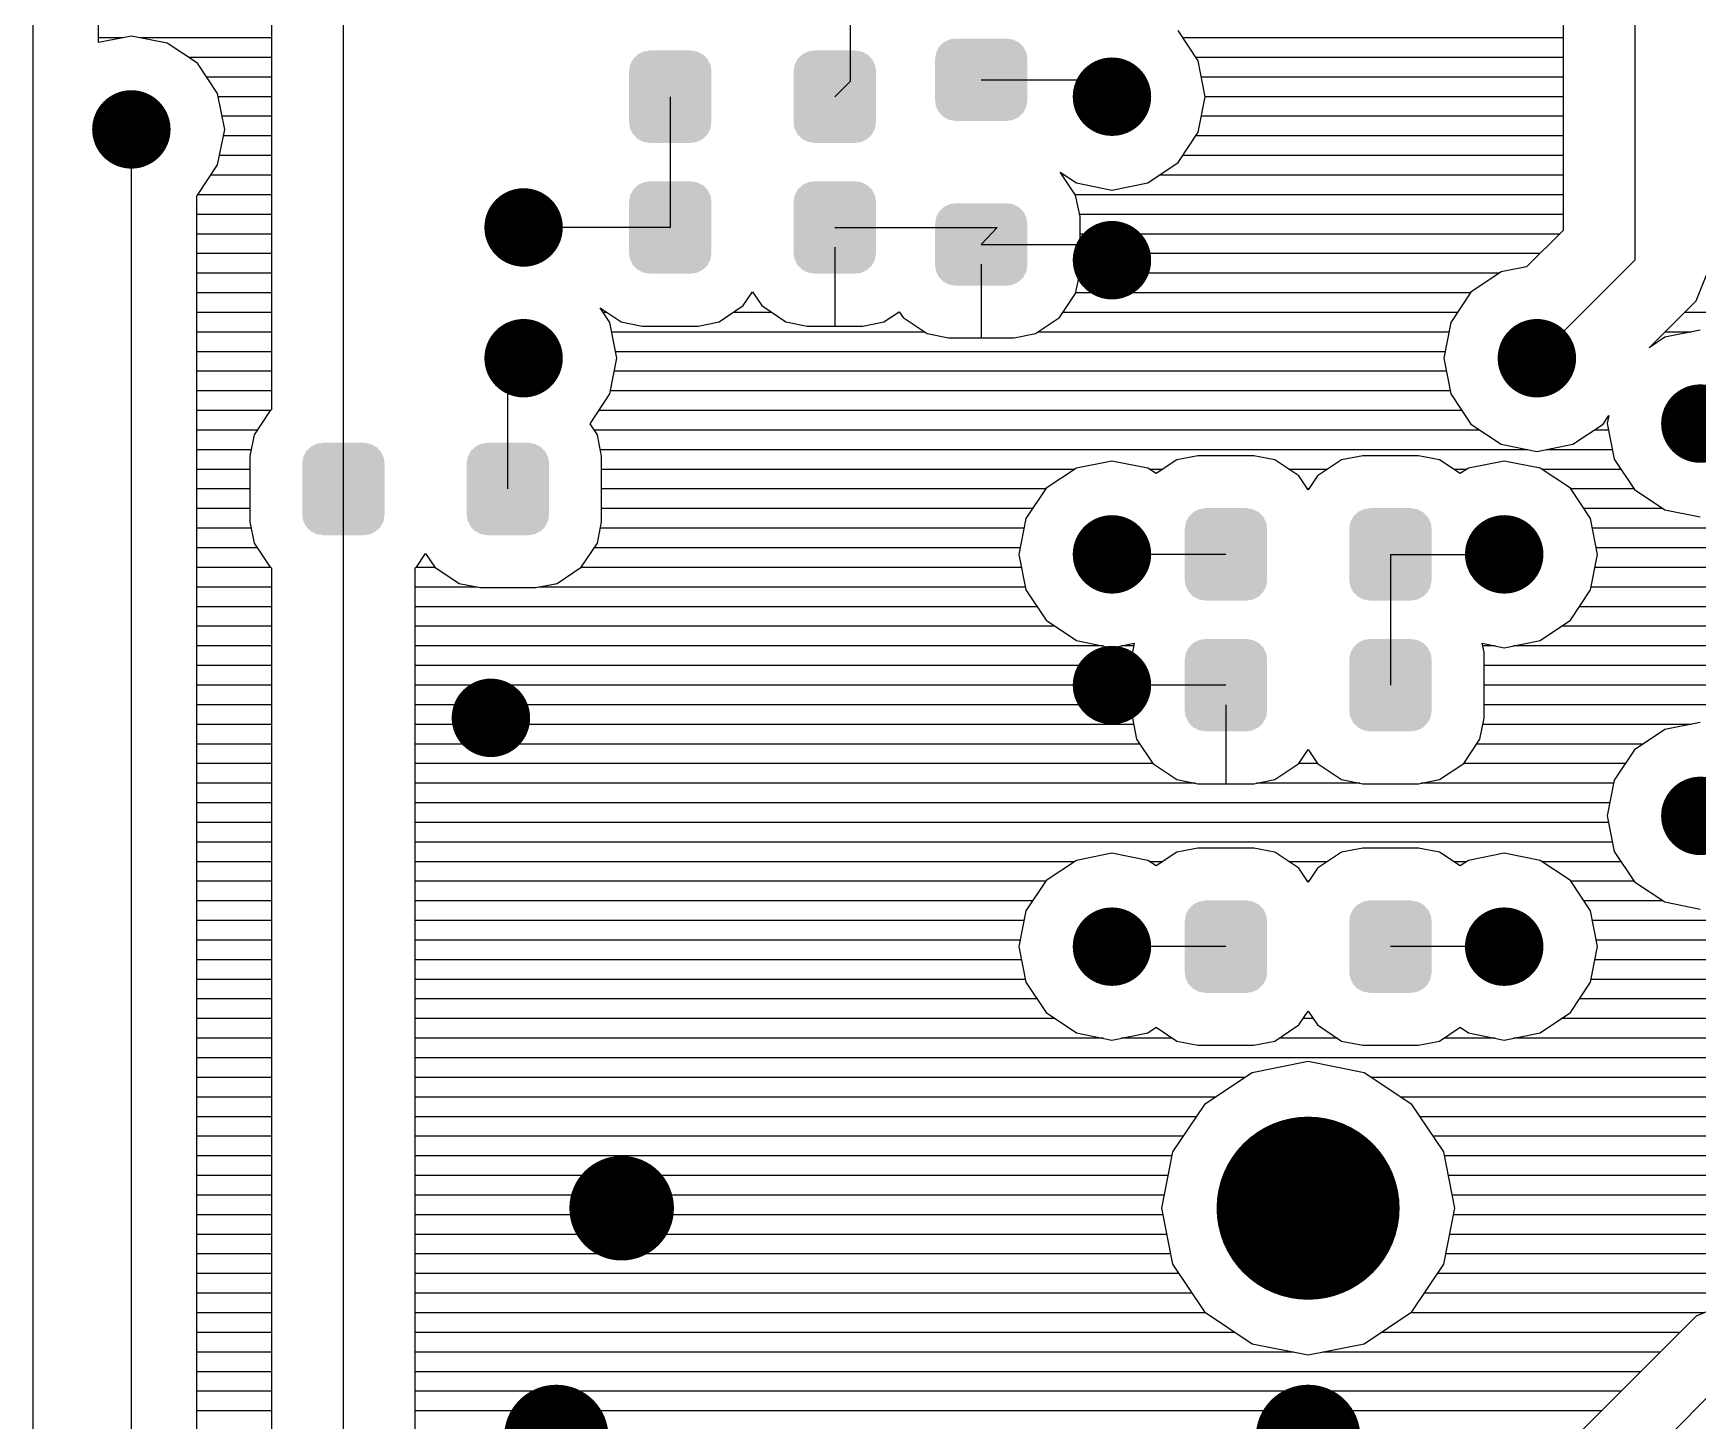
# Model space of a CAD drawing. Extents: x 295 to 953, y 10 to 290.
# Drawn here: x 753.99 to 789.56, y 191.31 to 220.95 of the extents above; entities that cross this region are included whole.
import ezdxf

# ---------------------------------------------------------------- set-up
doc = ezdxf.new("R2010")
doc.units = 0
doc.header["$LTSCALE"] = 5
doc.header["$MEASUREMENT"] = 0
doc.layers.get('0').update_dxf_attribs({"linetype": 'CONTINUOUS', "lineweight": 25})
doc.layers.add('DV-DPO-A6_BOT', color=7, linetype='CONTINUOUS')

msp = doc.modelspace()

# ---------------------------------------------------------------- linework, layer by layer
for points, const_width in [([(777.458, 219.597, -1), (776.62, 219.597, -1)], 0.838), ([(756.503, 218.898, -1), (755.665, 218.898, -1)], 0.838), ([(764.885, 216.803, -1), (764.047, 216.803, -1)], 0.838), ([(777.458, 216.104, -1), (776.62, 216.104, -1)], 0.838), ([(764.885, 214.009, -1), (764.047, 214.009, -1)], 0.838), ([(786.538, 214.009, -1), (785.7, 214.009, -1)], 0.838), ([(790.031, 212.612, -1), (789.193, 212.612, -1)], 0.838), ([(777.458, 209.818, -1), (776.62, 209.818, -1)], 0.838), ([(785.84, 209.818, -1), (785.002, 209.818, -1)], 0.838), ([(777.458, 207.024, -1), (776.62, 207.024, -1)], 0.838), ([(764.186, 206.325, -1), (763.348, 206.325, -1)], 0.838), ([(790.031, 204.23, -1), (789.193, 204.23, -1)], 0.838), ([(777.458, 201.436, -1), (776.62, 201.436, -1)], 0.838), ([(785.84, 201.436, -1), (785.002, 201.436, -1)], 0.838), ([(782.208, 195.848, -1), (780.252, 195.848, -1)], 1.956), ([(767.12, 195.848, -1), (766.003, 195.848, -1)], 1.118), ([(765.723, 190.958, -1), (764.606, 190.958, -1)], 1.118), ([(781.789, 190.958, -1), (780.671, 190.958, -1)], 1.118)]:
    msp.add_lwpolyline(points, format="xyb", close=True, dxfattribs=dict(const_width=const_width))
for points in [[(768.286, 220.504), (768.18, 220.56), (766.91, 220.504), (767.027, 220.56)], [(768.18, 220.56), (768.151, 220.564), (767.027, 220.56), (767.036, 220.564)], [(768.151, 220.564), (768.042, 220.582), (767.036, 220.564), (767.159, 220.582)], [(768.042, 220.582), (768.042, 220.586), (767.159, 220.582), (767.159, 220.586)], [(771.801, 220.504), (771.695, 220.56), (770.425, 220.504), (770.541, 220.56)], [(771.695, 220.56), (771.666, 220.564), (770.541, 220.56), (770.551, 220.564)], [(771.666, 220.564), (771.557, 220.582), (770.551, 220.564), (770.674, 220.582)], [(771.557, 220.582), (771.557, 220.586), (770.674, 220.582), (770.674, 220.586)], [(775.231, 220.401), (775.213, 220.525), (773.259, 220.401), (773.279, 220.525)], [(775.213, 220.525), (775.207, 220.539), (773.279, 220.525), (773.281, 220.539)], [(775.207, 220.539), (775.153, 220.651), (773.281, 220.539), (773.339, 220.651)], [(775.153, 220.651), (775.142, 220.663), (773.339, 220.651), (773.345, 220.663)], [(775.142, 220.663), (775.056, 220.752), (773.345, 220.663), (773.436, 220.752)], [(775.056, 220.752), (775.04, 220.76), (773.436, 220.752), (773.445, 220.76)], [(775.04, 220.76), (774.933, 220.817), (773.445, 220.76), (773.562, 220.817)], [(774.933, 220.817), (774.906, 220.821), (773.562, 220.817), (773.571, 220.821)], [(774.906, 220.821), (774.795, 220.84), (773.571, 220.821), (773.694, 220.84)], [(768.481, 220.147), (768.462, 220.27), (766.721, 220.147), (766.741, 220.27)], [(768.462, 220.27), (768.455, 220.285), (766.741, 220.27), (766.744, 220.285)], [(768.455, 220.285), (768.401, 220.395), (766.744, 220.285), (766.803, 220.395)], [(768.401, 220.395), (768.389, 220.408), (766.803, 220.395), (766.809, 220.408)], [(768.389, 220.408), (768.304, 220.495), (766.809, 220.408), (766.901, 220.495)], [(768.304, 220.495), (768.286, 220.504), (766.901, 220.495), (766.91, 220.504)], [(771.996, 220.147), (771.977, 220.27), (770.236, 220.147), (770.256, 220.27)], [(771.977, 220.27), (771.97, 220.285), (770.256, 220.27), (770.259, 220.285)], [(771.97, 220.285), (771.916, 220.395), (770.259, 220.285), (770.318, 220.395)], [(771.916, 220.395), (771.904, 220.408), (770.318, 220.395), (770.324, 220.408)], [(771.904, 220.408), (771.819, 220.495), (770.324, 220.408), (770.416, 220.495)], [(771.819, 220.495), (771.801, 220.504), (770.416, 220.495), (770.425, 220.504)], [(775.234, 219.518), (775.234, 220.401), (773.256, 219.518), (773.256, 220.401)], [(768.481, 220.144), (768.481, 220.147), (766.721, 220.144), (766.721, 220.147)], [(768.481, 219.049), (768.481, 220.144), (766.721, 219.049), (766.721, 220.144)], [(771.996, 220.144), (771.996, 220.147), (770.236, 220.144), (770.236, 220.147)], [(771.996, 219.049), (771.996, 220.144), (770.236, 219.049), (770.236, 220.144)], [(775.211, 219.395), (775.231, 219.518), (773.276, 219.395), (773.259, 219.518)], [(775.209, 219.381), (775.211, 219.395), (773.283, 219.381), (773.276, 219.395)], [(775.151, 219.269), (775.209, 219.381), (773.337, 219.269), (773.283, 219.381)], [(775.145, 219.257), (775.151, 219.269), (773.348, 219.257), (773.337, 219.269)], [(775.053, 219.168), (775.145, 219.257), (773.433, 219.168), (773.348, 219.257)], [(775.045, 219.159), (775.053, 219.168), (773.45, 219.159), (773.433, 219.168)], [(774.928, 219.103), (775.045, 219.159), (773.557, 219.103), (773.45, 219.159)], [(774.919, 219.098), (774.928, 219.103), (773.583, 219.098), (773.557, 219.103)], [(774.795, 219.08), (774.919, 219.098), (773.694, 219.08), (773.583, 219.098)], [(768.481, 219.046), (768.481, 219.049), (766.721, 219.046), (766.721, 219.049)], [(768.46, 218.923), (768.481, 219.046), (766.739, 218.923), (766.721, 219.046)], [(768.458, 218.909), (768.46, 218.923), (766.746, 218.909), (766.739, 218.923)], [(768.399, 218.798), (768.458, 218.909), (766.8, 218.798), (766.746, 218.909)], [(768.392, 218.785), (768.399, 218.798), (766.813, 218.785), (766.8, 218.798)], [(768.301, 218.698), (768.392, 218.785), (766.898, 218.698), (766.813, 218.785)], [(771.996, 219.046), (771.996, 219.049), (770.236, 219.046), (770.236, 219.049)], [(771.975, 218.923), (771.996, 219.046), (770.254, 218.923), (770.236, 219.046)], [(771.972, 218.909), (771.975, 218.923), (770.261, 218.909), (770.254, 218.923)], [(771.914, 218.798), (771.972, 218.909), (770.315, 218.798), (770.261, 218.909)], [(771.907, 218.785), (771.914, 218.798), (770.327, 218.785), (770.315, 218.798)], [(771.816, 218.698), (771.907, 218.785), (770.412, 218.698), (770.327, 218.785)], [(768.291, 218.689), (768.301, 218.698), (766.915, 218.689), (766.898, 218.698)], [(768.175, 218.633), (768.291, 218.689), (767.022, 218.633), (766.915, 218.689)], [(768.165, 218.629), (768.175, 218.633), (767.05, 218.629), (767.022, 218.633)], [(768.042, 218.611), (768.165, 218.629), (767.159, 218.611), (767.05, 218.629)], [(768.042, 218.608), (768.042, 218.611), (767.159, 218.608), (767.159, 218.611)], [(771.806, 218.689), (771.816, 218.698), (770.43, 218.689), (770.412, 218.698)], [(771.69, 218.633), (771.806, 218.689), (770.536, 218.633), (770.43, 218.689)], [(771.68, 218.629), (771.69, 218.633), (770.565, 218.629), (770.536, 218.633)], [(771.557, 218.611), (771.68, 218.629), (770.674, 218.611), (770.565, 218.629)], [(771.557, 218.608), (771.557, 218.611), (770.674, 218.608), (770.674, 218.611)], [(768.389, 217.614), (768.304, 217.701), (766.809, 217.614), (766.901, 217.701)], [(768.304, 217.701), (768.286, 217.71), (766.901, 217.701), (766.91, 217.71)], [(768.286, 217.71), (768.18, 217.766), (766.91, 217.71), (767.027, 217.766)], [(768.18, 217.766), (768.151, 217.77), (767.027, 217.766), (767.036, 217.77)], [(768.151, 217.77), (768.042, 217.788), (767.036, 217.77), (767.159, 217.788)], [(768.042, 217.788), (768.042, 217.792), (767.159, 217.788), (767.159, 217.792)], [(771.904, 217.614), (771.819, 217.701), (770.324, 217.614), (770.416, 217.701)], [(771.819, 217.701), (771.801, 217.71), (770.416, 217.701), (770.425, 217.71)], [(771.801, 217.71), (771.695, 217.766), (770.425, 217.71), (770.541, 217.766)], [(771.695, 217.766), (771.666, 217.77), (770.541, 217.766), (770.551, 217.77)], [(771.666, 217.77), (771.557, 217.788), (770.551, 217.77), (770.674, 217.788)], [(771.557, 217.788), (771.557, 217.792), (770.674, 217.788), (770.674, 217.792)], [(768.481, 217.353), (768.462, 217.476), (766.721, 217.353), (766.741, 217.476)], [(768.481, 217.35), (768.481, 217.353), (766.721, 217.35), (766.721, 217.353)], [(768.481, 216.255), (768.481, 217.35), (766.721, 216.255), (766.721, 217.35)], [(768.462, 217.476), (768.455, 217.491), (766.741, 217.476), (766.744, 217.491)], [(768.455, 217.491), (768.401, 217.601), (766.744, 217.491), (766.803, 217.601)], [(768.401, 217.601), (768.389, 217.614), (766.803, 217.601), (766.809, 217.614)], [(771.996, 217.353), (771.977, 217.476), (770.236, 217.353), (770.256, 217.476)], [(771.996, 217.35), (771.996, 217.353), (770.236, 217.35), (770.236, 217.353)], [(771.996, 216.255), (771.996, 217.35), (770.236, 216.255), (770.236, 217.35)], [(771.977, 217.476), (771.97, 217.491), (770.256, 217.476), (770.259, 217.491)], [(771.97, 217.491), (771.916, 217.601), (770.259, 217.491), (770.318, 217.601)], [(771.916, 217.601), (771.904, 217.614), (770.318, 217.601), (770.324, 217.614)], [(774.906, 217.301), (774.795, 217.319), (773.571, 217.301), (773.694, 217.319)], [(775.231, 216.881), (775.213, 217.005), (773.259, 216.881), (773.279, 217.005)], [(775.213, 217.005), (775.207, 217.019), (773.279, 217.005), (773.281, 217.019)], [(775.207, 217.019), (775.153, 217.131), (773.281, 217.019), (773.339, 217.131)], [(775.153, 217.131), (775.142, 217.143), (773.339, 217.131), (773.345, 217.143)], [(775.142, 217.143), (775.056, 217.231), (773.345, 217.143), (773.436, 217.231)], [(775.056, 217.231), (775.04, 217.24), (773.436, 217.231), (773.445, 217.24)], [(775.04, 217.24), (774.933, 217.296), (773.445, 217.24), (773.562, 217.296)], [(774.933, 217.296), (774.906, 217.301), (773.562, 217.296), (773.571, 217.301)], [(775.234, 215.998), (775.234, 216.881), (773.256, 215.998), (773.256, 216.881)], [(768.481, 216.252), (768.481, 216.255), (766.721, 216.252), (766.721, 216.255)], [(768.46, 216.129), (768.481, 216.252), (766.739, 216.129), (766.721, 216.252)], [(771.996, 216.252), (771.996, 216.255), (770.236, 216.252), (770.236, 216.255)], [(771.975, 216.129), (771.996, 216.252), (770.254, 216.129), (770.236, 216.252)], [(768.458, 216.115), (768.46, 216.129), (766.746, 216.115), (766.739, 216.129)], [(768.399, 216.004), (768.458, 216.115), (766.8, 216.004), (766.746, 216.115)], [(768.392, 215.991), (768.399, 216.004), (766.813, 215.991), (766.8, 216.004)], [(768.301, 215.904), (768.392, 215.991), (766.898, 215.904), (766.813, 215.991)], [(768.291, 215.895), (768.301, 215.904), (766.915, 215.895), (766.898, 215.904)], [(771.972, 216.115), (771.975, 216.129), (770.261, 216.115), (770.254, 216.129)], [(771.914, 216.004), (771.972, 216.115), (770.315, 216.004), (770.261, 216.115)], [(771.907, 215.991), (771.914, 216.004), (770.327, 215.991), (770.315, 216.004)], [(771.816, 215.904), (771.907, 215.991), (770.412, 215.904), (770.327, 215.991)], [(771.806, 215.895), (771.816, 215.904), (770.43, 215.895), (770.412, 215.904)], [(775.211, 215.874), (775.231, 215.998), (773.276, 215.874), (773.259, 215.998)], [(768.175, 215.839), (768.291, 215.895), (767.022, 215.839), (766.915, 215.895)], [(768.165, 215.835), (768.175, 215.839), (767.05, 215.835), (767.022, 215.839)], [(768.042, 215.817), (768.165, 215.835), (767.159, 215.817), (767.05, 215.835)], [(768.042, 215.814), (768.042, 215.817), (767.159, 215.814), (767.159, 215.817)], [(771.69, 215.839), (771.806, 215.895), (770.536, 215.839), (770.43, 215.895)], [(771.68, 215.835), (771.69, 215.839), (770.565, 215.835), (770.536, 215.839)], [(771.557, 215.817), (771.68, 215.835), (770.674, 215.817), (770.565, 215.835)], [(771.557, 215.814), (771.557, 215.817), (770.674, 215.814), (770.674, 215.817)], [(775.209, 215.86), (775.211, 215.874), (773.283, 215.86), (773.276, 215.874)], [(775.151, 215.748), (775.209, 215.86), (773.337, 215.748), (773.283, 215.86)], [(775.145, 215.736), (775.151, 215.748), (773.348, 215.736), (773.337, 215.748)], [(775.053, 215.648), (775.145, 215.736), (773.433, 215.648), (773.348, 215.736)], [(775.045, 215.639), (775.053, 215.648), (773.45, 215.639), (773.433, 215.648)], [(774.928, 215.582), (775.045, 215.639), (773.557, 215.582), (773.45, 215.639)], [(774.919, 215.578), (774.928, 215.582), (773.583, 215.578), (773.557, 215.582)], [(774.795, 215.559), (774.919, 215.578), (773.694, 215.559), (773.583, 215.578)], [(761.47, 211.903), (761.416, 212.013), (759.759, 211.903), (759.818, 212.013)], [(761.416, 212.013), (761.404, 212.026), (759.818, 212.013), (759.824, 212.026)], [(761.404, 212.026), (761.319, 212.113), (759.824, 212.026), (759.916, 212.113)], [(761.319, 212.113), (761.301, 212.122), (759.916, 212.113), (759.925, 212.122)], [(761.301, 212.122), (761.195, 212.178), (759.925, 212.122), (760.042, 212.178)], [(761.195, 212.178), (761.166, 212.182), (760.042, 212.178), (760.051, 212.182)], [(761.166, 212.182), (761.057, 212.2), (760.051, 212.182), (760.174, 212.2)], [(761.057, 212.2), (761.057, 212.204), (760.174, 212.2), (760.174, 212.204)], [(764.985, 211.903), (764.931, 212.013), (763.274, 211.903), (763.333, 212.013)], [(764.931, 212.013), (764.919, 212.026), (763.333, 212.013), (763.339, 212.026)], [(764.919, 212.026), (764.834, 212.113), (763.339, 212.026), (763.431, 212.113)], [(764.834, 212.113), (764.816, 212.122), (763.431, 212.113), (763.44, 212.122)], [(764.816, 212.122), (764.71, 212.178), (763.44, 212.122), (763.556, 212.178)], [(764.71, 212.178), (764.681, 212.182), (763.556, 212.178), (763.566, 212.182)], [(764.681, 212.182), (764.572, 212.2), (763.566, 212.182), (763.689, 212.2)], [(764.572, 212.2), (764.572, 212.204), (763.689, 212.2), (763.689, 212.204)], [(761.496, 211.765), (761.477, 211.888), (759.736, 211.765), (759.756, 211.888)], [(761.496, 211.762), (761.496, 211.765), (759.736, 211.762), (759.736, 211.765)], [(761.496, 210.667), (761.496, 211.762), (759.736, 210.667), (759.736, 211.762)], [(761.477, 211.888), (761.47, 211.903), (759.756, 211.888), (759.759, 211.903)], [(765.011, 211.765), (764.992, 211.888), (763.251, 211.765), (763.271, 211.888)], [(765.011, 211.762), (765.011, 211.765), (763.251, 211.762), (763.251, 211.765)], [(765.011, 210.667), (765.011, 211.762), (763.251, 210.667), (763.251, 211.762)], [(764.992, 211.888), (764.985, 211.903), (763.271, 211.888), (763.274, 211.903)], [(761.496, 210.664), (761.496, 210.667), (759.736, 210.664), (759.736, 210.667)], [(761.475, 210.541), (761.496, 210.664), (759.754, 210.541), (759.736, 210.664)], [(765.011, 210.664), (765.011, 210.667), (763.251, 210.664), (763.251, 210.667)], [(764.99, 210.541), (765.011, 210.664), (763.269, 210.541), (763.251, 210.664)], [(780.33, 210.506), (780.276, 210.616), (778.619, 210.506), (778.677, 210.616)], [(780.276, 210.616), (780.264, 210.629), (778.677, 210.616), (778.684, 210.629)], [(780.264, 210.629), (780.178, 210.716), (778.684, 210.629), (778.775, 210.716)], [(780.178, 210.716), (780.161, 210.725), (778.775, 210.716), (778.785, 210.725)], [(780.161, 210.725), (780.055, 210.781), (778.785, 210.725), (778.901, 210.781)], [(780.055, 210.781), (780.026, 210.785), (778.901, 210.781), (778.911, 210.785)], [(780.026, 210.785), (779.917, 210.803), (778.911, 210.785), (779.034, 210.803)], [(779.917, 210.803), (779.917, 210.807), (779.034, 210.803), (779.034, 210.807)], [(783.844, 210.506), (783.791, 210.616), (782.133, 210.506), (782.192, 210.616)], [(783.791, 210.616), (783.778, 210.629), (782.192, 210.616), (782.199, 210.629)], [(783.778, 210.629), (783.693, 210.716), (782.199, 210.629), (782.29, 210.716)], [(783.693, 210.716), (783.676, 210.725), (782.29, 210.716), (782.3, 210.725)], [(783.676, 210.725), (783.569, 210.781), (782.3, 210.725), (782.416, 210.781)], [(783.569, 210.781), (783.541, 210.785), (782.416, 210.781), (782.426, 210.785)], [(783.541, 210.785), (783.432, 210.803), (782.426, 210.785), (782.549, 210.803)], [(783.432, 210.803), (783.432, 210.807), (782.549, 210.803), (782.549, 210.807)], [(761.473, 210.527), (761.475, 210.541), (759.761, 210.527), (759.754, 210.541)], [(761.414, 210.416), (761.473, 210.527), (759.815, 210.416), (759.761, 210.527)], [(761.407, 210.403), (761.414, 210.416), (759.828, 210.403), (759.815, 210.416)], [(761.316, 210.316), (761.407, 210.403), (759.913, 210.316), (759.828, 210.403)], [(761.306, 210.307), (761.316, 210.316), (759.93, 210.307), (759.913, 210.316)], [(761.19, 210.251), (761.306, 210.307), (760.037, 210.251), (759.93, 210.307)], [(761.18, 210.247), (761.19, 210.251), (760.065, 210.247), (760.037, 210.251)], [(761.057, 210.229), (761.18, 210.247), (760.174, 210.229), (760.065, 210.247)], [(761.057, 210.226), (761.057, 210.229), (760.174, 210.226), (760.174, 210.229)], [(764.987, 210.527), (764.99, 210.541), (763.276, 210.527), (763.269, 210.541)], [(764.929, 210.416), (764.987, 210.527), (763.33, 210.416), (763.276, 210.527)], [(764.922, 210.403), (764.929, 210.416), (763.342, 210.403), (763.33, 210.416)], [(764.831, 210.316), (764.922, 210.403), (763.427, 210.316), (763.342, 210.403)], [(764.821, 210.307), (764.831, 210.316), (763.445, 210.307), (763.427, 210.316)], [(764.705, 210.251), (764.821, 210.307), (763.551, 210.251), (763.445, 210.307)], [(764.695, 210.247), (764.705, 210.251), (763.58, 210.247), (763.551, 210.251)], [(764.572, 210.229), (764.695, 210.247), (763.689, 210.229), (763.58, 210.247)], [(764.572, 210.226), (764.572, 210.229), (763.689, 210.226), (763.689, 210.229)], [(780.355, 210.368), (780.337, 210.491), (778.595, 210.368), (778.616, 210.491)], [(780.355, 210.365), (780.355, 210.368), (778.595, 210.365), (778.595, 210.368)], [(780.355, 209.27), (780.355, 210.365), (778.595, 209.27), (778.595, 210.365)], [(780.337, 210.491), (780.33, 210.506), (778.616, 210.491), (778.619, 210.506)], [(783.87, 210.368), (783.852, 210.491), (782.11, 210.368), (782.131, 210.491)], [(783.87, 210.365), (783.87, 210.368), (782.11, 210.365), (782.11, 210.368)], [(783.87, 209.27), (783.87, 210.365), (782.11, 209.27), (782.11, 210.365)], [(783.852, 210.491), (783.844, 210.506), (782.131, 210.491), (782.133, 210.506)], [(780.355, 209.267), (780.355, 209.27), (778.595, 209.267), (778.595, 209.27)], [(780.335, 209.144), (780.355, 209.267), (778.614, 209.144), (778.595, 209.267)], [(780.332, 209.13), (780.335, 209.144), (778.621, 209.13), (778.614, 209.144)], [(783.87, 209.267), (783.87, 209.27), (782.11, 209.267), (782.11, 209.27)], [(783.849, 209.144), (783.87, 209.267), (782.129, 209.144), (782.11, 209.267)], [(783.847, 209.13), (783.849, 209.144), (782.136, 209.13), (782.129, 209.144)], [(780.273, 209.019), (780.332, 209.13), (778.675, 209.019), (778.621, 209.13)], [(780.267, 209.006), (780.273, 209.019), (778.687, 209.006), (778.675, 209.019)], [(780.175, 208.919), (780.267, 209.006), (778.772, 208.919), (778.687, 209.006)], [(780.166, 208.91), (780.175, 208.919), (778.79, 208.91), (778.772, 208.919)], [(780.049, 208.854), (780.166, 208.91), (778.896, 208.854), (778.79, 208.91)], [(780.04, 208.85), (780.049, 208.854), (778.925, 208.85), (778.896, 208.854)], [(779.917, 208.832), (780.04, 208.85), (779.034, 208.832), (778.925, 208.85)], [(779.917, 208.829), (779.917, 208.832), (779.034, 208.829), (779.034, 208.832)], [(783.788, 209.019), (783.847, 209.13), (782.19, 209.019), (782.136, 209.13)], [(783.781, 209.006), (783.788, 209.019), (782.202, 209.006), (782.19, 209.019)], [(783.69, 208.919), (783.781, 209.006), (782.287, 208.919), (782.202, 209.006)], [(783.681, 208.91), (783.69, 208.919), (782.304, 208.91), (782.287, 208.919)], [(783.564, 208.854), (783.681, 208.91), (782.411, 208.854), (782.304, 208.91)], [(783.555, 208.85), (783.564, 208.854), (782.44, 208.85), (782.411, 208.854)], [(783.432, 208.832), (783.555, 208.85), (782.549, 208.832), (782.44, 208.85)], [(783.432, 208.829), (783.432, 208.832), (782.549, 208.829), (782.549, 208.832)], [(780.33, 207.712), (780.276, 207.822), (778.619, 207.712), (778.677, 207.822)], [(780.276, 207.822), (780.264, 207.835), (778.677, 207.822), (778.684, 207.835)], [(780.264, 207.835), (780.178, 207.922), (778.684, 207.835), (778.775, 207.922)], [(780.178, 207.922), (780.161, 207.931), (778.775, 207.922), (778.785, 207.931)], [(780.161, 207.931), (780.055, 207.987), (778.785, 207.931), (778.901, 207.987)], [(780.055, 207.987), (780.026, 207.991), (778.901, 207.987), (778.911, 207.991)], [(780.026, 207.991), (779.917, 208.009), (778.911, 207.991), (779.034, 208.009)], [(779.917, 208.009), (779.917, 208.013), (779.034, 208.009), (779.034, 208.013)], [(783.844, 207.712), (783.791, 207.822), (782.133, 207.712), (782.192, 207.822)], [(783.791, 207.822), (783.778, 207.835), (782.192, 207.822), (782.199, 207.835)], [(783.778, 207.835), (783.693, 207.922), (782.199, 207.835), (782.29, 207.922)], [(783.693, 207.922), (783.676, 207.931), (782.29, 207.922), (782.3, 207.931)], [(783.676, 207.931), (783.569, 207.987), (782.3, 207.931), (782.416, 207.987)], [(783.569, 207.987), (783.541, 207.991), (782.416, 207.987), (782.426, 207.991)], [(783.541, 207.991), (783.432, 208.009), (782.426, 207.991), (782.549, 208.009)], [(783.432, 208.009), (783.432, 208.013), (782.549, 208.009), (782.549, 208.013)], [(780.355, 207.574), (780.337, 207.697), (778.595, 207.574), (778.616, 207.697)], [(780.355, 207.571), (780.355, 207.574), (778.595, 207.571), (778.595, 207.574)], [(780.355, 206.476), (780.355, 207.571), (778.595, 206.476), (778.595, 207.571)], [(780.337, 207.697), (780.33, 207.712), (778.616, 207.697), (778.619, 207.712)], [(783.87, 207.574), (783.852, 207.697), (782.11, 207.574), (782.131, 207.697)], [(783.87, 207.571), (783.87, 207.574), (782.11, 207.571), (782.11, 207.574)], [(783.87, 206.476), (783.87, 207.571), (782.11, 206.476), (782.11, 207.571)], [(783.852, 207.697), (783.844, 207.712), (782.131, 207.697), (782.133, 207.712)], [(780.355, 206.473), (780.355, 206.476), (778.595, 206.473), (778.595, 206.476)], [(780.335, 206.35), (780.355, 206.473), (778.614, 206.35), (778.595, 206.473)], [(780.332, 206.336), (780.335, 206.35), (778.621, 206.336), (778.614, 206.35)], [(780.273, 206.225), (780.332, 206.336), (778.675, 206.225), (778.621, 206.336)], [(783.87, 206.473), (783.87, 206.476), (782.11, 206.473), (782.11, 206.476)], [(783.849, 206.35), (783.87, 206.473), (782.129, 206.35), (782.11, 206.473)], [(783.847, 206.336), (783.849, 206.35), (782.136, 206.336), (782.129, 206.35)], [(783.788, 206.225), (783.847, 206.336), (782.19, 206.225), (782.136, 206.336)], [(780.267, 206.212), (780.273, 206.225), (778.687, 206.212), (778.675, 206.225)], [(780.175, 206.125), (780.267, 206.212), (778.772, 206.125), (778.687, 206.212)], [(780.166, 206.116), (780.175, 206.125), (778.79, 206.116), (778.772, 206.125)], [(780.049, 206.06), (780.166, 206.116), (778.896, 206.06), (778.79, 206.116)], [(780.04, 206.056), (780.049, 206.06), (778.925, 206.056), (778.896, 206.06)], [(779.917, 206.038), (780.04, 206.056), (779.034, 206.038), (778.925, 206.056)], [(779.917, 206.035), (779.917, 206.038), (779.034, 206.035), (779.034, 206.038)], [(783.781, 206.212), (783.788, 206.225), (782.202, 206.212), (782.19, 206.225)], [(783.69, 206.125), (783.781, 206.212), (782.287, 206.125), (782.202, 206.212)], [(783.681, 206.116), (783.69, 206.125), (782.304, 206.116), (782.287, 206.125)], [(783.564, 206.06), (783.681, 206.116), (782.411, 206.06), (782.304, 206.116)], [(783.555, 206.056), (783.564, 206.06), (782.44, 206.056), (782.411, 206.06)], [(783.432, 206.038), (783.555, 206.056), (782.549, 206.038), (782.44, 206.056)], [(783.432, 206.035), (783.432, 206.038), (782.549, 206.035), (782.549, 206.038)], [(780.161, 202.343), (780.055, 202.399), (778.785, 202.343), (778.901, 202.399)], [(780.055, 202.399), (780.026, 202.403), (778.901, 202.399), (778.911, 202.403)], [(780.026, 202.403), (779.917, 202.421), (778.911, 202.403), (779.034, 202.421)], [(779.917, 202.421), (779.917, 202.425), (779.034, 202.421), (779.034, 202.425)], [(783.676, 202.343), (783.569, 202.399), (782.3, 202.343), (782.416, 202.399)], [(783.569, 202.399), (783.541, 202.403), (782.416, 202.399), (782.426, 202.403)], [(783.541, 202.403), (783.432, 202.421), (782.426, 202.403), (782.549, 202.421)], [(783.432, 202.421), (783.432, 202.425), (782.549, 202.421), (782.549, 202.425)], [(780.355, 201.986), (780.337, 202.109), (778.595, 201.986), (778.616, 202.109)], [(780.337, 202.109), (780.33, 202.124), (778.616, 202.109), (778.619, 202.124)], [(780.33, 202.124), (780.276, 202.234), (778.619, 202.124), (778.677, 202.234)], [(780.276, 202.234), (780.264, 202.247), (778.677, 202.234), (778.684, 202.247)], [(780.264, 202.247), (780.178, 202.334), (778.684, 202.247), (778.775, 202.334)], [(780.178, 202.334), (780.161, 202.343), (778.775, 202.334), (778.785, 202.343)], [(783.87, 201.986), (783.852, 202.109), (782.11, 201.986), (782.131, 202.109)], [(783.852, 202.109), (783.844, 202.124), (782.131, 202.109), (782.133, 202.124)], [(783.844, 202.124), (783.791, 202.234), (782.133, 202.124), (782.192, 202.234)], [(783.791, 202.234), (783.778, 202.247), (782.192, 202.234), (782.199, 202.247)], [(783.778, 202.247), (783.693, 202.334), (782.199, 202.247), (782.29, 202.334)], [(783.693, 202.334), (783.676, 202.343), (782.29, 202.334), (782.3, 202.343)], [(780.355, 201.983), (780.355, 201.986), (778.595, 201.983), (778.595, 201.986)], [(780.355, 200.888), (780.355, 201.983), (778.595, 200.888), (778.595, 201.983)], [(783.87, 201.983), (783.87, 201.986), (782.11, 201.983), (782.11, 201.986)], [(783.87, 200.888), (783.87, 201.983), (782.11, 200.888), (782.11, 201.983)], [(780.355, 200.885), (780.355, 200.888), (778.595, 200.885), (778.595, 200.888)], [(780.335, 200.762), (780.355, 200.885), (778.614, 200.762), (778.595, 200.885)], [(780.332, 200.748), (780.335, 200.762), (778.621, 200.748), (778.614, 200.762)], [(780.273, 200.637), (780.332, 200.748), (778.675, 200.637), (778.621, 200.748)], [(780.267, 200.624), (780.273, 200.637), (778.687, 200.624), (778.675, 200.637)], [(780.175, 200.537), (780.267, 200.624), (778.772, 200.537), (778.687, 200.624)], [(783.87, 200.885), (783.87, 200.888), (782.11, 200.885), (782.11, 200.888)], [(783.849, 200.762), (783.87, 200.885), (782.129, 200.762), (782.11, 200.885)], [(783.847, 200.748), (783.849, 200.762), (782.136, 200.748), (782.129, 200.762)], [(783.788, 200.637), (783.847, 200.748), (782.19, 200.637), (782.136, 200.748)], [(783.781, 200.624), (783.788, 200.637), (782.202, 200.624), (782.19, 200.637)], [(783.69, 200.537), (783.781, 200.624), (782.287, 200.537), (782.202, 200.624)], [(780.166, 200.528), (780.175, 200.537), (778.79, 200.528), (778.772, 200.537)], [(780.049, 200.472), (780.166, 200.528), (778.896, 200.472), (778.79, 200.528)], [(780.04, 200.468), (780.049, 200.472), (778.925, 200.468), (778.896, 200.472)], [(779.917, 200.45), (780.04, 200.468), (779.034, 200.45), (778.925, 200.468)], [(779.917, 200.447), (779.917, 200.45), (779.034, 200.447), (779.034, 200.45)], [(783.681, 200.528), (783.69, 200.537), (782.304, 200.528), (782.287, 200.537)], [(783.564, 200.472), (783.681, 200.528), (782.411, 200.472), (782.304, 200.528)], [(783.555, 200.468), (783.564, 200.472), (782.44, 200.468), (782.411, 200.472)], [(783.432, 200.45), (783.555, 200.468), (782.549, 200.45), (782.44, 200.468)], [(783.432, 200.447), (783.432, 200.45), (782.549, 200.447), (782.549, 200.45)]]:
    msp.add_solid(points)
at = {"layer": 'DV-DPO-A6_BOT'}
for p, q in [((788.215, 258.349), (788.215, 216.104)), ((786.678, 256.695), (786.678, 216.741)), ((753.988, 151.144), (753.988, 232.17)), ((755.385, 220.753), (755.385, 231.594)), ((759.079, 226.526), (759.079, 212.908)), ((760.616, 211.215), (760.616, 226.218)), ((771.451, 219.932), (771.451, 222.391)), ((756.084, 220.893), (755.385, 220.753)), ((756.849, 220.742), (756.084, 220.893)), ((778.883, 220.362), (778.453, 221.01)), ((755.894, 220.854), (755.385, 220.854)), ((759.079, 220.854), (756.279, 220.854)), ((757.498, 220.312), (756.849, 220.742)), ((786.678, 220.854), (778.553, 220.854)), ((759.079, 220.435), (757.308, 220.435)), ((757.928, 219.664), (757.498, 220.312)), ((786.678, 220.435), (778.833, 220.435)), ((779.034, 219.597), (778.883, 220.362)), ((759.079, 220.016), (757.693, 220.016)), ((771.116, 219.597), (771.451, 219.932)), ((774.245, 219.96), (776.681, 219.96)), ((776.681, 219.96), (777.039, 219.597)), ((786.678, 220.016), (778.95, 220.016)), ((758.079, 218.898), (757.928, 219.664)), ((759.079, 219.597), (757.939, 219.597)), ((767.601, 219.597), (767.601, 216.803)), ((778.883, 218.837), (779.034, 219.597)), ((786.678, 219.597), (779.034, 219.597)), ((759.079, 219.178), (758.023, 219.178)), ((786.678, 219.178), (778.95, 219.178)), ((756.084, 149.747), (756.084, 218.898)), ((757.928, 218.138), (758.079, 218.898)), ((759.079, 218.758), (758.051, 218.758)), ((778.453, 218.188), (778.883, 218.837)), ((786.678, 218.758), (778.833, 218.758)), ((757.498, 217.49), (757.928, 218.138)), ((759.079, 218.339), (757.967, 218.339)), ((777.804, 217.758), (778.453, 218.188)), ((786.678, 218.339), (778.553, 218.339)), ((759.079, 217.92), (757.788, 217.92)), ((776.262, 217.49), (775.932, 217.987)), ((775.932, 217.987), (776.279, 217.758)), ((776.033, 217.92), (775.977, 217.92)), ((776.279, 217.758), (777.039, 217.602)), ((777.039, 217.602), (777.804, 217.758)), ((786.678, 217.92), (778.05, 217.92)), ((757.481, 217.479), (757.498, 217.49)), ((757.481, 187.225), (757.481, 217.479)), ((759.079, 217.501), (757.503, 217.501)), ((786.678, 217.501), (776.257, 217.501)), ((776.357, 217.037), (776.262, 217.49)), ((759.079, 217.082), (757.481, 217.082)), ((786.678, 217.082), (776.346, 217.082)), ((776.357, 215.847), (776.357, 217.037)), ((759.079, 216.663), (757.481, 216.663)), ((767.601, 216.803), (764.466, 216.803)), ((771.116, 216.803), (774.586, 216.803)), ((774.586, 216.803), (774.245, 216.439)), ((786.606, 216.663), (776.357, 216.663)), ((786.678, 216.741), (785.896, 215.959)), ((771.116, 216.384), (771.116, 214.696)), ((774.245, 216.439), (776.704, 216.439)), ((774.664, 216.439), (776.357, 216.439)), ((776.704, 216.439), (777.039, 216.104)), ((759.079, 216.244), (757.481, 216.244)), ((774.245, 216.02), (774.245, 214.444)), ((786.186, 216.244), (776.357, 216.244)), ((785.896, 215.959), (785.359, 215.853)), ((788.215, 216.104), (786.119, 214.009)), ((759.079, 215.825), (757.481, 215.825)), ((776.262, 215.394), (776.357, 215.847)), ((785.32, 215.825), (776.352, 215.825)), ((785.359, 215.853), (784.711, 215.422)), ((789.522, 215.238), (789.752, 215.802)), ((759.079, 215.406), (757.481, 215.406)), ((769.16, 215.132), (769.355, 215.428)), ((769.372, 215.406), (769.344, 215.406)), ((769.355, 215.428), (769.557, 215.132)), ((775.921, 214.88), (776.262, 215.394)), ((784.706, 215.406), (776.268, 215.406)), ((784.711, 215.422), (784.281, 214.774)), ((789.087, 214.802), (789.522, 215.238)), ((759.079, 214.987), (757.481, 214.987)), ((766.31, 214.774), (766.103, 215.087)), ((766.103, 215.087), (766.55, 214.785)), ((766.248, 214.987), (766.17, 214.987)), ((768.646, 214.785), (769.16, 215.132)), ((769.769, 214.987), (768.947, 214.987)), ((769.557, 215.132), (770.071, 214.785)), ((772.166, 214.785), (772.49, 215.003)), ((772.501, 214.987), (772.468, 214.987)), ((772.49, 215.003), (772.574, 214.88)), ((772.574, 214.88), (773.088, 214.534)), ((775.407, 214.534), (775.921, 214.88)), ((784.421, 214.987), (775.994, 214.987)), ((790.389, 214.987), (789.271, 214.987)), ((759.079, 214.567), (757.481, 214.567)), ((766.461, 214.009), (766.31, 214.774)), ((773.038, 214.567), (766.349, 214.567)), ((766.55, 214.785), (767.003, 214.696)), ((767.003, 214.696), (768.193, 214.696)), ((768.193, 214.696), (768.646, 214.785)), ((770.071, 214.785), (770.523, 214.696)), ((770.523, 214.696), (771.714, 214.696)), ((771.714, 214.696), (772.166, 214.785)), ((773.088, 214.534), (773.546, 214.444)), ((774.949, 214.444), (775.407, 214.534)), ((784.242, 214.567), (775.457, 214.567)), ((784.281, 214.774), (784.13, 214.009)), ((788.517, 214.232), (789.087, 214.802)), ((789.612, 214.607), (788.852, 214.456)), ((789.422, 214.567), (788.852, 214.567)), ((759.079, 214.148), (757.481, 214.148)), ((784.158, 214.148), (766.433, 214.148)), ((773.546, 214.444), (774.949, 214.444)), ((788.852, 214.456), (788.517, 214.232)), ((764.131, 213.673), (764.466, 214.009)), ((766.31, 213.249), (766.461, 214.009)), ((784.13, 214.009), (784.281, 213.249)), ((759.079, 213.729), (757.481, 213.729)), ((764.131, 211.215), (764.131, 213.673)), ((784.186, 213.729), (766.405, 213.729)), ((759.079, 213.31), (757.481, 213.31)), ((765.885, 212.606), (766.31, 213.249)), ((784.27, 213.31), (766.321, 213.31)), ((784.281, 213.249), (784.711, 212.6)), ((759.057, 212.891), (757.481, 212.891)), ((759.051, 212.891), (758.705, 212.371)), ((759.079, 212.908), (759.051, 212.891)), ((784.516, 212.891), (766.075, 212.891)), ((787.533, 212.6), (787.656, 212.785)), ((787.656, 212.785), (787.623, 212.612)), ((758.772, 212.472), (757.481, 212.472)), ((758.705, 212.371), (758.615, 211.919)), ((766.042, 212.371), (765.885, 212.606)), ((784.901, 212.472), (765.975, 212.472)), ((766.131, 211.919), (766.042, 212.371)), ((784.711, 212.6), (785.359, 212.17)), ((786.885, 212.17), (787.533, 212.6)), ((787.651, 212.472), (787.343, 212.472)), ((787.623, 212.612), (787.773, 211.852)), ((758.643, 212.053), (757.481, 212.053)), ((785.929, 212.053), (766.103, 212.053)), ((785.359, 212.17), (786.119, 212.014)), ((786.119, 212.014), (786.885, 212.17)), ((787.734, 212.053), (786.315, 212.053)), ((758.615, 211.634), (757.481, 211.634)), ((758.615, 211.919), (758.615, 210.511)), ((766.131, 210.511), (766.131, 211.919)), ((776.24, 211.634), (766.131, 211.634)), ((776.279, 211.662), (775.631, 211.231)), ((777.039, 211.813), (776.279, 211.662)), ((777.804, 211.662), (777.039, 211.813)), ((777.983, 211.544), (777.804, 211.662)), ((778.123, 211.634), (777.844, 211.634)), ((778.425, 211.835), (777.983, 211.544)), ((778.877, 211.924), (778.425, 211.835)), ((780.068, 211.924), (778.877, 211.924)), ((780.52, 211.835), (780.068, 211.924)), ((781.034, 211.494), (780.52, 211.835)), ((781.643, 211.634), (780.822, 211.634)), ((781.945, 211.835), (781.431, 211.494)), ((782.398, 211.924), (781.945, 211.835)), ((783.588, 211.924), (782.398, 211.924)), ((784.041, 211.835), (783.588, 211.924)), ((784.482, 211.544), (784.041, 211.835)), ((784.622, 211.634), (784.342, 211.634)), ((784.661, 211.662), (784.482, 211.544)), ((785.421, 211.813), (784.661, 211.662)), ((786.186, 211.662), (785.421, 211.813)), ((786.835, 211.231), (786.186, 211.662)), ((787.913, 211.634), (786.226, 211.634)), ((787.773, 211.852), (788.204, 211.203)), ((781.23, 211.198), (781.034, 211.494)), ((781.431, 211.494), (781.23, 211.198)), ((758.615, 211.215), (757.481, 211.215)), ((760.616, 177.687), (760.616, 211.215)), ((775.625, 211.215), (766.131, 211.215)), ((775.631, 211.231), (775.2, 210.583)), ((781.247, 211.215), (781.219, 211.215)), ((787.265, 210.583), (786.835, 211.231)), ((788.198, 211.215), (786.84, 211.215)), ((788.204, 211.203), (788.852, 210.773)), ((758.615, 210.796), (757.481, 210.796)), ((775.34, 210.796), (766.131, 210.796)), ((775.2, 210.583), (775.05, 209.818)), ((788.813, 210.796), (787.125, 210.796)), ((787.416, 209.818), (787.265, 210.583)), ((788.852, 210.773), (789.612, 210.617)), ((758.643, 210.376), (757.481, 210.376)), ((758.615, 210.511), (758.705, 210.058)), ((766.042, 210.058), (766.131, 210.511)), ((775.161, 210.376), (766.103, 210.376)), ((796.116, 210.376), (787.304, 210.376)), ((758.772, 209.957), (757.481, 209.957)), ((758.705, 210.058), (759.051, 209.544)), ((765.695, 209.544), (766.042, 210.058)), ((775.078, 209.957), (765.975, 209.957)), ((796.033, 209.957), (787.388, 209.957)), ((759.057, 209.538), (757.481, 209.538)), ((759.051, 209.544), (759.079, 209.527)), ((759.079, 209.527), (759.079, 187.125)), ((762.152, 209.527), (762.175, 209.544)), ((762.152, 179.38), (762.152, 209.527)), ((762.577, 209.538), (762.169, 209.538)), ((762.175, 209.544), (762.37, 209.84)), ((762.37, 209.84), (762.572, 209.544)), ((762.572, 209.544), (763.086, 209.197)), ((765.181, 209.197), (765.695, 209.544)), ((775.105, 209.538), (765.69, 209.538)), ((775.05, 209.818), (775.2, 209.058)), ((779.475, 209.818), (777.039, 209.818)), ((782.99, 209.818), (785.421, 209.818)), ((782.99, 209.818), (782.99, 207.024)), ((787.265, 209.058), (787.416, 209.818)), ((796.06, 209.538), (787.36, 209.538)), ((763.086, 209.197), (763.538, 209.108)), ((764.729, 209.108), (765.181, 209.197)), ((759.079, 209.119), (757.481, 209.119)), ((763.477, 209.119), (762.152, 209.119)), ((763.538, 209.108), (764.729, 209.108)), ((775.189, 209.119), (764.79, 209.119)), ((775.2, 209.058), (775.631, 208.409)), ((786.835, 208.409), (787.265, 209.058)), ((796.144, 209.119), (787.276, 209.119)), ((759.079, 208.7), (757.481, 208.7)), ((775.435, 208.7), (762.152, 208.7)), ((796.39, 208.7), (787.03, 208.7)), ((759.079, 208.281), (757.481, 208.281)), ((775.821, 208.281), (762.152, 208.281)), ((775.631, 208.409), (776.279, 207.979)), ((786.186, 207.979), (786.835, 208.409)), ((796.485, 208.281), (786.645, 208.281)), ((759.079, 207.862), (757.481, 207.862)), ((776.849, 207.862), (762.152, 207.862)), ((776.279, 207.979), (777.039, 207.823)), ((777.039, 207.823), (777.514, 207.918)), ((777.503, 207.862), (777.234, 207.862)), ((777.514, 207.918), (777.475, 207.728)), ((777.475, 207.728), (777.475, 206.32)), ((784.991, 207.728), (784.952, 207.918)), ((784.952, 207.918), (785.421, 207.823)), ((785.231, 207.862), (784.963, 207.862)), ((784.991, 206.32), (784.991, 207.728)), ((785.421, 207.823), (786.186, 207.979)), ((796.206, 207.862), (785.616, 207.862)), ((759.079, 207.443), (757.481, 207.443)), ((777.475, 207.443), (762.152, 207.443)), ((796.088, 207.443), (784.991, 207.443)), ((759.079, 207.024), (757.481, 207.024)), ((777.475, 207.024), (762.152, 207.024)), ((779.475, 207.024), (777.039, 207.024)), ((779.056, 207.024), (777.475, 207.024)), ((796.005, 207.024), (784.991, 207.024)), ((759.079, 206.605), (757.481, 206.605)), ((777.475, 206.605), (762.152, 206.605)), ((777.475, 206.32), (777.564, 205.867)), ((779.475, 206.605), (779.475, 204.917)), ((784.901, 205.867), (784.991, 206.32)), ((796.088, 206.605), (784.991, 206.605)), ((759.079, 206.185), (757.481, 206.185)), ((777.503, 206.185), (762.152, 206.185)), ((789.422, 206.185), (784.963, 206.185)), ((788.852, 206.074), (788.204, 205.643)), ((789.612, 206.225), (788.852, 206.074)), ((759.079, 205.766), (757.481, 205.766)), ((777.631, 205.766), (762.152, 205.766)), ((777.564, 205.867), (777.911, 205.353)), ((781.034, 205.353), (781.23, 205.649)), ((781.23, 205.649), (781.431, 205.353)), ((784.555, 205.353), (784.901, 205.867)), ((788.394, 205.766), (784.834, 205.766)), ((788.204, 205.643), (787.773, 204.995)), ((759.079, 205.347), (757.481, 205.347)), ((777.916, 205.347), (762.152, 205.347)), ((777.911, 205.353), (778.425, 205.006)), ((780.52, 205.006), (781.034, 205.353)), ((781.437, 205.347), (781.029, 205.347)), ((781.431, 205.353), (781.945, 205.006)), ((784.041, 205.006), (784.555, 205.353)), ((788.008, 205.347), (784.549, 205.347)), ((759.079, 204.928), (757.481, 204.928)), ((778.816, 204.928), (762.152, 204.928)), ((778.425, 205.006), (778.877, 204.917)), ((778.877, 204.917), (780.068, 204.917)), ((780.068, 204.917), (780.52, 205.006)), ((782.336, 204.928), (780.129, 204.928)), ((781.945, 205.006), (782.398, 204.917)), ((782.398, 204.917), (783.588, 204.917)), ((783.588, 204.917), (784.041, 205.006)), ((787.762, 204.928), (783.649, 204.928)), ((787.773, 204.995), (787.623, 204.23)), ((759.079, 204.509), (757.481, 204.509)), ((787.678, 204.509), (762.152, 204.509)), ((787.623, 204.23), (787.773, 203.47)), ((759.079, 204.09), (757.481, 204.09)), ((787.651, 204.09), (762.152, 204.09)), ((759.079, 203.671), (757.481, 203.671)), ((787.734, 203.671), (762.152, 203.671)), ((778.425, 203.453), (777.983, 203.162)), ((778.877, 203.542), (778.425, 203.453)), ((780.068, 203.542), (778.877, 203.542)), ((780.52, 203.453), (780.068, 203.542)), ((781.034, 203.112), (780.52, 203.453)), ((781.945, 203.453), (781.431, 203.112)), ((782.398, 203.542), (781.945, 203.453)), ((783.588, 203.542), (782.398, 203.542)), ((784.041, 203.453), (783.588, 203.542)), ((784.482, 203.162), (784.041, 203.453)), ((787.773, 203.47), (788.204, 202.821)), ((759.079, 203.252), (757.481, 203.252)), ((776.24, 203.252), (762.152, 203.252)), ((776.279, 203.28), (775.631, 202.849)), ((777.039, 203.431), (776.279, 203.28)), ((777.804, 203.28), (777.039, 203.431)), ((777.983, 203.162), (777.804, 203.28)), ((778.123, 203.252), (777.844, 203.252)), ((781.643, 203.252), (780.822, 203.252)), ((781.23, 202.816), (781.034, 203.112)), ((781.431, 203.112), (781.23, 202.816)), ((784.622, 203.252), (784.342, 203.252)), ((784.661, 203.28), (784.482, 203.162)), ((785.421, 203.431), (784.661, 203.28)), ((786.186, 203.28), (785.421, 203.431)), ((786.835, 202.849), (786.186, 203.28)), ((787.913, 203.252), (786.226, 203.252)), ((759.079, 202.833), (757.481, 202.833)), ((775.625, 202.833), (762.152, 202.833)), ((775.631, 202.849), (775.2, 202.201)), ((781.247, 202.833), (781.219, 202.833)), ((787.265, 202.201), (786.835, 202.849)), ((788.198, 202.833), (786.84, 202.833)), ((788.204, 202.821), (788.852, 202.391)), ((759.079, 202.414), (757.481, 202.414)), ((775.34, 202.414), (762.152, 202.414)), ((788.813, 202.414), (787.125, 202.414)), ((788.852, 202.391), (789.612, 202.235)), ((775.2, 202.201), (775.05, 201.436)), ((787.416, 201.436), (787.265, 202.201)), ((759.079, 201.994), (757.481, 201.994)), ((775.161, 201.994), (762.152, 201.994)), ((790.048, 201.994), (787.304, 201.994)), ((759.079, 201.575), (757.481, 201.575)), ((775.078, 201.575), (762.152, 201.575)), ((775.05, 201.436), (775.2, 200.676)), ((779.475, 201.436), (777.039, 201.436)), ((785.421, 201.436), (782.99, 201.436)), ((787.265, 200.676), (787.416, 201.436)), ((790.048, 201.575), (787.388, 201.575)), ((759.079, 201.156), (757.481, 201.156)), ((775.105, 201.156), (762.152, 201.156)), ((790.048, 201.156), (787.36, 201.156)), ((759.079, 200.737), (757.481, 200.737)), ((775.189, 200.737), (762.152, 200.737)), ((775.2, 200.676), (775.631, 200.027)), ((786.835, 200.027), (787.265, 200.676)), ((790.048, 200.737), (787.276, 200.737)), ((759.079, 200.318), (757.481, 200.318)), ((775.435, 200.318), (762.152, 200.318)), ((790.132, 200.318), (787.03, 200.318)), ((759.079, 199.899), (757.481, 199.899)), ((775.821, 199.899), (762.152, 199.899)), ((775.631, 200.027), (776.279, 199.597)), ((781.034, 199.765), (781.23, 200.061)), ((781.336, 199.899), (781.129, 199.899)), ((781.23, 200.061), (781.431, 199.765)), ((786.186, 199.597), (786.835, 200.027)), ((790.394, 199.899), (786.645, 199.899)), ((776.279, 199.597), (777.039, 199.441)), ((777.039, 199.441), (777.804, 199.597)), ((777.804, 199.597), (777.983, 199.714)), ((777.983, 199.714), (778.425, 199.418)), ((780.52, 199.418), (781.034, 199.765)), ((781.431, 199.765), (781.945, 199.418)), ((784.041, 199.418), (784.482, 199.714)), ((784.482, 199.714), (784.661, 199.597)), ((784.661, 199.597), (785.421, 199.441)), ((785.421, 199.441), (786.186, 199.597)), ((759.079, 199.48), (757.481, 199.48)), ((776.849, 199.48), (762.152, 199.48)), ((778.335, 199.48), (777.234, 199.48)), ((778.425, 199.418), (778.877, 199.329)), ((778.877, 199.329), (780.068, 199.329)), ((780.068, 199.329), (780.52, 199.418)), ((781.856, 199.48), (780.61, 199.48)), ((781.945, 199.418), (782.398, 199.329)), ((782.398, 199.329), (783.588, 199.329)), ((783.588, 199.329), (784.041, 199.418)), ((785.231, 199.48), (784.13, 199.48)), ((790.908, 199.48), (785.616, 199.48)), ((759.079, 199.061), (757.481, 199.061)), ((799.827, 199.061), (762.152, 199.061)), ((781.23, 198.982), (780.034, 198.742)), ((782.431, 198.742), (781.23, 198.982)), ((759.079, 198.642), (757.481, 198.642)), ((779.883, 198.642), (762.152, 198.642)), ((780.034, 198.742), (779.017, 198.066)), ((783.448, 198.066), (782.431, 198.742)), ((799.827, 198.642), (782.582, 198.642)), ((759.079, 198.223), (757.481, 198.223)), ((779.257, 198.223), (762.152, 198.223)), ((799.827, 198.223), (783.208, 198.223)), ((759.079, 197.803), (757.481, 197.803)), ((778.844, 197.803), (762.152, 197.803)), ((779.017, 198.066), (778.335, 197.049)), ((784.13, 197.049), (783.448, 198.066)), ((799.844, 197.803), (783.622, 197.803)), ((759.079, 197.384), (757.481, 197.384)), ((778.564, 197.384), (762.152, 197.384)), ((778.335, 197.049), (778.101, 195.848)), ((799.922, 197.384), (783.901, 197.384)), ((784.365, 195.848), (784.13, 197.049)), ((759.079, 196.965), (757.481, 196.965)), ((778.324, 196.965), (762.152, 196.965)), ((800.162, 196.965), (784.141, 196.965)), ((759.079, 196.546), (757.481, 196.546)), ((778.24, 196.546), (762.152, 196.546)), ((800.508, 196.546), (784.225, 196.546)), ((759.079, 196.127), (757.481, 196.127)), ((778.156, 196.127), (762.152, 196.127)), ((801.352, 196.127), (784.309, 196.127)), ((759.079, 195.708), (757.481, 195.708)), ((778.129, 195.708), (762.152, 195.708)), ((778.101, 195.848), (778.335, 194.652)), ((784.13, 194.652), (784.365, 195.848)), ((813.495, 195.708), (784.337, 195.708)), ((759.079, 195.289), (757.481, 195.289)), ((778.212, 195.289), (762.152, 195.289)), ((813.579, 195.289), (784.253, 195.289)), ((759.079, 194.87), (757.481, 194.87)), ((778.296, 194.87), (762.152, 194.87)), ((778.335, 194.652), (779.017, 193.635)), ((783.448, 193.635), (784.13, 194.652)), ((813.758, 194.87), (784.169, 194.87)), ((759.079, 194.451), (757.481, 194.451)), ((778.469, 194.451), (762.152, 194.451)), ((814.043, 194.451), (783.996, 194.451)), ((759.079, 194.032), (757.481, 194.032)), ((778.749, 194.032), (762.152, 194.032)), ((814.657, 194.032), (783.717, 194.032)), ((759.079, 193.612), (757.481, 193.612)), ((779.045, 193.612), (762.152, 193.612)), ((779.017, 193.635), (780.034, 192.953)), ((782.431, 192.953), (783.448, 193.635)), ((789.696, 193.612), (783.42, 193.612)), ((789.522, 193.54), (786.728, 190.746)), ((790.037, 193.752), (789.522, 193.54)), ((759.079, 193.193), (757.481, 193.193)), ((779.671, 193.193), (762.152, 193.193)), ((789.176, 193.193), (782.795, 193.193)), ((780.034, 192.953), (781.23, 192.718)), ((781.23, 192.718), (782.431, 192.953)), ((759.079, 192.774), (757.481, 192.774)), ((780.928, 192.774), (762.152, 192.774)), ((788.757, 192.774), (781.537, 192.774)), ((759.079, 192.355), (757.481, 192.355)), ((788.338, 192.355), (762.152, 192.355)), ((787.516, 189.561), (790.31, 192.355)), ((759.079, 191.936), (757.481, 191.936)), ((787.919, 191.936), (762.152, 191.936)), ((759.079, 191.517), (757.481, 191.517)), ((787.5, 191.517), (762.152, 191.517))]:
    msp.add_line(p, q, dxfattribs=at)

doc.saveas('drawing.dxf')
